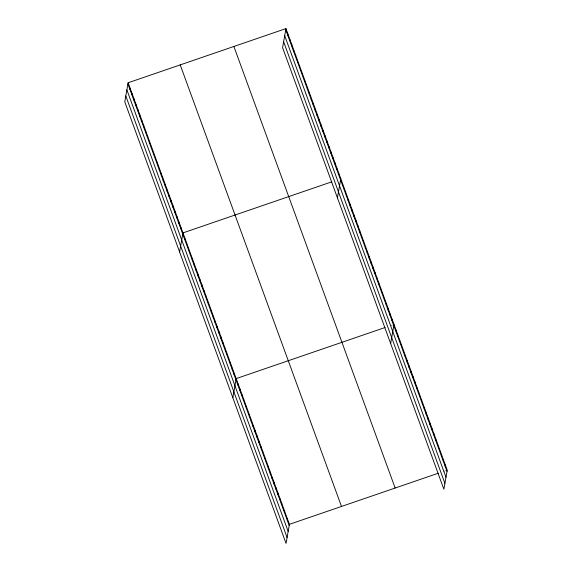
<?xml version="1.0" encoding="UTF-8"?>
<svg xmlns="http://www.w3.org/2000/svg" width="572" height="572" viewBox="0 0 572 572"><rect width="100%" height="100%" fill="white"/><g stroke="black" fill="none" stroke-linecap="round" stroke-linejoin="round"><path stroke-width="0.43" stroke-dasharray="2.86 2.15" d="M390.29 325.718L392.521 324.953M443.507 471.435L445.745 470.663"/><path stroke-width="0.86" d="M128.135 82.768L124.767 101.845L286.043 543.4L289.411 524.324L128.135 82.768L285.957 28.6L447.232 470.155L443.865 489.232L282.589 47.676L285.957 28.6M129.88 89.339L130.094 88.124M131.839 94.702L132.053 93.486M133.798 100.064L134.005 98.849M135.75 105.42L135.964 104.211M137.709 110.782L137.923 109.574M139.668 116.145L139.883 114.936M141.627 121.507L141.842 120.299M143.586 126.87L143.801 125.661M145.545 132.232L145.76 131.024M147.505 137.595L147.719 136.386M149.464 142.957L149.678 141.742M151.423 148.32L151.63 147.104M153.375 153.682L153.589 152.467M155.334 159.037L155.548 157.829M157.293 164.4L157.507 163.192M159.252 169.762L159.466 168.554M161.211 175.125L161.426 173.917M163.17 180.487L163.385 179.279M165.129 185.85L165.344 184.642M167.088 191.212L167.303 189.997M169.047 196.575L169.255 195.359M171.007 201.937L171.214 200.722M172.958 207.293L173.173 206.084M174.918 212.655L175.132 211.447M176.877 218.018L177.091 216.809M178.836 223.38L179.05 222.172M180.795 228.743L181.009 227.534M179.601 251.973L182.969 232.897L331.86 181.796M184.656 239.31L184.87 238.095M186.558 244.516L186.765 243.3M188.453 249.714L188.667 248.505M190.354 254.919L190.569 253.711M192.256 260.124L192.471 258.916M194.158 265.329L194.373 264.121M196.06 270.535L196.275 269.326M197.962 275.74L198.169 274.524M199.857 280.938L200.071 279.729M201.759 286.143L201.973 284.935M203.661 291.348L203.875 290.14M205.562 296.553L205.777 295.345M207.464 301.759L207.679 300.55M209.366 306.964L209.574 305.748M211.261 312.169L211.476 310.953M213.163 317.367L213.377 316.159M215.065 322.572L215.279 321.364M216.967 327.777L217.181 326.569M218.869 332.983L219.083 331.774M220.771 338.188L220.978 336.972M222.665 343.393L222.88 342.178M224.567 348.591L224.782 347.383M226.469 353.796L226.684 352.588M228.371 359.002L228.585 357.793M287.702 35.171L287.916 33.962M230.273 364.207L230.487 362.998M289.661 40.533L289.875 39.325M232.175 369.412L232.382 368.196M291.62 45.896L291.834 44.688M234.07 374.617L234.284 373.402M293.579 51.258L293.793 50.05M232.825 397.69L236.186 378.607L385.085 327.506M295.538 56.621L295.745 55.405M237.873 385.02L238.088 383.812M297.49 61.983L297.705 60.768M239.775 390.226L239.99 389.017M241.677 395.431L241.892 394.222M299.449 67.346L299.664 66.13M243.579 400.636L243.786 399.42M301.408 72.701L301.623 71.493M245.474 405.841L245.688 404.626M303.367 78.064L303.582 76.855M247.376 411.039L247.59 409.831M305.326 83.426L305.541 82.218M249.278 416.244L249.492 415.036M307.286 88.789L307.5 87.58M251.179 421.45L251.394 420.241M309.245 94.151L309.459 92.943M253.081 426.655L253.296 425.446M311.204 99.514L311.418 98.305M254.983 431.86L255.191 430.652M313.163 104.876L313.37 103.668M256.878 437.065L257.093 435.85M315.122 110.239L315.329 109.023M258.78 442.263L258.994 441.055M317.074 115.601L317.288 114.386M260.682 447.468L260.896 446.26M319.033 120.957L319.248 119.748M262.584 452.674L262.798 451.465M320.992 126.319L321.207 125.111M264.486 457.879L264.7 456.671M322.951 131.682L323.166 130.473M266.388 463.084L266.595 461.876M324.91 137.044L325.125 135.836M268.282 468.289L268.497 467.074M326.869 142.407L327.084 141.198M270.184 473.494L270.399 472.279M328.828 147.769L329.043 146.561M272.086 478.692L272.301 477.484M330.788 153.132L330.995 151.923M273.988 483.898L274.202 482.689M332.747 158.494L332.954 157.279M275.89 489.103L276.104 487.895M334.699 163.857L334.913 162.641M277.792 494.308L278.006 493.1M336.658 169.219L336.872 168.004M279.687 499.513L279.901 498.298M338.617 174.574L338.831 173.366M281.588 504.718L281.803 503.503M337.423 197.805L340.79 178.729M283.49 509.917L283.705 508.708M342.478 185.142L342.692 183.934M285.392 515.122L285.607 513.913M344.38 190.347L344.594 189.139M287.294 520.327L287.509 519.119M346.282 195.552L346.489 194.344M348.176 200.758L348.391 199.542M350.078 205.963L350.293 204.747M351.98 211.161L352.195 209.953M353.882 216.366L354.097 215.158M355.784 221.571L355.998 220.363M357.686 226.777L357.893 225.568M359.581 231.982L359.795 230.766M361.483 237.187L361.697 235.971M363.384 242.385L363.599 241.177M365.286 247.59L365.501 246.382M367.188 252.795L367.403 251.587M369.09 258.001L369.297 256.792M370.985 263.206L371.199 261.99M372.887 268.411L373.101 267.195M374.789 273.609L375.003 272.401M376.691 278.814L376.905 277.606M378.592 284.019L378.807 282.811M380.494 289.225L380.702 288.016M382.389 294.43L382.604 293.221M384.291 299.635L384.506 298.42M386.193 304.833L386.407 303.625M388.095 310.038L388.309 308.83M389.997 315.243L390.211 314.035M391.899 320.449L392.113 319.24M390.647 343.522L394.008 324.446M395.695 330.859L395.91 329.644M397.597 336.064L397.812 334.849M399.499 341.262L399.714 340.054M401.401 346.468L401.615 345.259M403.303 351.673L403.517 350.464M405.205 356.878L405.412 355.67M407.1 362.083L407.314 360.868M409.001 367.288L409.216 366.073M410.903 372.486L411.118 371.278M412.805 377.692L413.02 376.483M414.707 382.897L414.922 381.688M416.609 388.102L416.816 386.894M418.504 393.307L418.718 392.092M420.406 398.512L420.62 397.297M422.308 403.71L422.522 402.502M424.209 408.916L424.424 407.707M426.111 414.121L426.326 412.912M428.013 419.326L428.221 418.118M429.908 424.531L430.123 423.316M431.81 429.736L432.024 428.521M433.712 434.934L433.926 433.726M435.614 440.14L435.828 438.931M437.516 445.345L437.73 444.137M439.418 450.55L439.625 449.342M441.312 455.755L441.527 454.547M443.214 460.961L443.429 459.745M445.116 466.159L445.331 464.95M289.411 524.324L438.302 473.223M285.743 29.808L447.018 471.364M284.706 35.707L445.974 477.262M283.633 41.785L444.909 483.34M233.876 46.475L395.152 488.03M180.216 64.893L341.491 506.449M127.921 83.977L289.196 525.532M126.877 89.876L288.152 531.431M125.811 95.946L287.08 537.501"/></g></svg>
